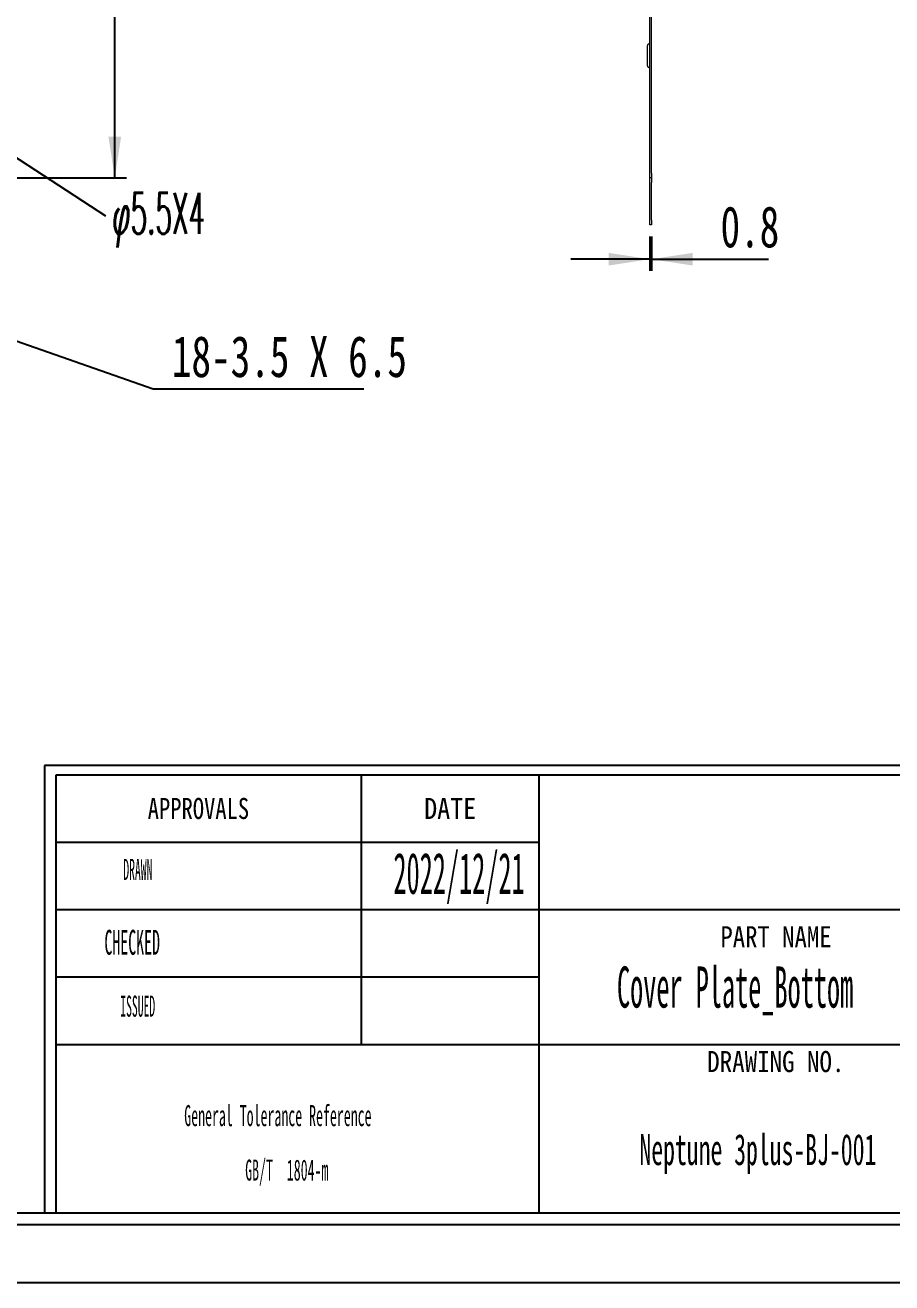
# Model space of a CAD drawing. Header units: millimetres. Extents: x 2 to 295, y 1 to 209.
# Drawn here: x 153.7 to 227.4, y 1.3 to 108.3 of the extents above; entities that cross this region are included whole.
import ezdxf

# ---------------------------------------------------------------- set-up
doc = ezdxf.new("R2010")
doc.units = ezdxf.units.MM
doc.layers.add('SLD-0', color=179, linetype='Continuous')
doc.styles.add('SLDTEXTSTYLE0', font='TXT', dxfattribs={"width": 0.56})
doc.styles.add('SLDTEXTSTYLE1', font='TXT', dxfattribs={"width": 0.469})
doc.styles.add('SLDTEXTSTYLE13', font='TXT', dxfattribs={"width": 0.7})
doc.styles.add('SLDTEXTSTYLE14', font='TXT', dxfattribs={"width": 0.469, "bigfont": 'bigfont'})
doc.styles.add('SLDTEXTSTYLE2', font='TXT', dxfattribs={"width": 0.484})
doc.styles.add('SLDTEXTSTYLE3', font='TXT', dxfattribs={"width": 0.40535})
doc.styles.add('SLDTEXTSTYLE6', font='TXT', dxfattribs={"width": 0.9075})
doc.styles.add('SLDTEXTSTYLE7', font='TXT', dxfattribs={"width": 0.870455})
doc.styles.add('SLDTEXTSTYLE8', font='TXT', dxfattribs={"width": 0.7865})
doc.styles.add('SLDTEXTSTYLE9', font='TXT', dxfattribs={"width": 0.862222})
doc.dimstyles.new('SLDDIMSTYLE2', dxfattribs={"dimtxt": 3.5, "dimasz": 3.5, "dimexe": 0, "dimexo": 0.0625, "dimgap": 0.875, "dimtad": 2, "dimlfac": 5, "dimrnd": 1e-09, "dimzin": 12, "dimdsep": 46, "dimtxsty": 'SLDTEXTSTYLE1', "dimsah": 1, "dimcen": 0.09, "dimadec": 0, "dimazin": 3, "dimtfac": 1, "dimtofl": 0, "dimtmove": 0, "dimatfit": 3, "dimfxl": 0, "dimfrac": 2, "dimtolj": 1, "dimtzin": 12, "dimarcsym": 0})
doc.dimstyles.new('SLDDIMSTYLE5', dxfattribs={"dimtxt": 3.5, "dimasz": 3.5, "dimexe": 0, "dimexo": 0.0625, "dimgap": 0.875, "dimtad": 0, "dimtih": 1, "dimtoh": 1, "dimdec": 1, "dimlfac": 5, "dimrnd": 1e-09, "dimzin": 12, "dimdsep": 46, "dimtxsty": 'SLDTEXTSTYLE1', "dimsah": 1, "dimcen": 0, "dimadec": 0, "dimazin": 3, "dimtfac": 1, "dimtofl": 0, "dimtmove": 0, "dimatfit": 3, "dimfxl": 0, "dimfrac": 2, "dimtolj": 1, "dimtzin": 12, "dimarcsym": 0})
doc.dimstyles.new('SLDDIMSTYLE7', dxfattribs={"dimtxt": 0.18, "dimasz": 3.5, "dimexe": 0, "dimexo": 0.0625, "dimgap": 0, "dimtad": 0, "dimtih": 1, "dimtoh": 1, "dimdec": 0, "dimrnd": 1e-09, "dimzin": 0, "dimdsep": 46, "dimtxsty": 'Standard', "dimsah": 1, "dimcen": 0.09, "dimadec": 0, "dimazin": 0, "dimtfac": 3.5, "dimtdec": 0, "dimtofl": 0, "dimtmove": 0, "dimatfit": 3, "dimfxl": 0, "dimfrac": 2, "dimtolj": 1, "dimtzin": 0, "dimarcsym": 0})
doc.dimstyles.new('SLDDIMSTYLE8', dxfattribs={"dimtxt": 3.5, "dimasz": 3.5, "dimexe": 0, "dimexo": 0.0625, "dimgap": 0.875, "dimtad": 2, "dimlfac": 5, "dimrnd": 1e-09, "dimdsep": 46, "dimtxsty": 'SLDTEXTSTYLE1', "dimsah": 1, "dimcen": 0.09, "dimadec": 0, "dimazin": 2, "dimtfac": 1, "dimtmove": 0, "dimatfit": 0, "dimfxl": 0, "dimfrac": 2, "dimtolj": 1, "dimtzin": 12, "dimarcsym": 0})

# ---------------------------------------------------------------- blocks, each defined once
blk = doc.blocks.new('SW_NOTE_1')
at = {"layer": 'SLD-0', "color": 0, "char_height": 1.7927, "attachment_point": 2, "style": 'SLDTEXTSTYLE2'}
for s, insert in [('General Tolerance Reference', (12.75, 2.31)), ('GB/T  1804-m', (13.51, -2.32))]:
    blk.add_mtext(s, dxfattribs=dict(at, insert=insert))
blk = doc.blocks.new('_D_21')
at = {"layer": 'SLD-0'}
for p, q in [((119.97, 93.03), (120.3, 92.92)), ((120.3, 92.92), (164.58, 77.37)), ((164.58, 77.37), (182.5, 77.37))]:
    blk.add_line(p, q, dxfattribs=at)
blk.add_solid([(120.3, 92.92), (123.42, 91.25), (123.78, 92.27)], dxfattribs=at)
at = {"layer": 'SLD-0', "insert": (166.17, 81.88), "char_height": 3.5, "attachment_point": 1, "style": 'SLDTEXTSTYLE13'}
blk.add_mtext('18-3.5 X 6.5', dxfattribs=at)
blk = doc.blocks.new('_D_43')
at = {"layer": 'SLD-0'}
for p, q in [((144.31, 167.33), (162.31, 167.33)), ((161.31, 95.33), (161.31, 167.33)), ((144.31, 95.33), (162.31, 95.33))]:
    blk.add_line(p, q, dxfattribs=at)
for points in [[(161.31, 167.33), (160.77, 163.83), (161.85, 163.83)], [(161.31, 95.33), (161.85, 98.83), (160.77, 98.83)]]:
    blk.add_solid(points, dxfattribs=at)
at = {"layer": 'SLD-0', "insert": (156.8, 128.63), "char_height": 3.5, "attachment_point": 1, "rotation": 90, "style": 'SLDTEXTSTYLE13'}
blk.add_mtext('360', dxfattribs=at)
blk = doc.blocks.new('SW_NOTE_2')
at = {"layer": 'SLD-0', "color": 0, "insert": (0.58, 1.95), "char_height": 3.5, "attachment_point": 1, "style": 'SLDTEXTSTYLE14'}
blk.add_mtext('\\M+183D35.5X4', dxfattribs=at)
blk = doc.blocks.new('_D_45')
at = {"layer": 'SLD-0'}
for p, q in [((206.83, 90.33), (206.83, 87.41)), ((206.99, 90.33), (206.99, 87.41)), ((206.83, 88.41), (200.1, 88.41)), ((206.83, 88.41), (206.99, 88.41)), ((206.99, 88.41), (216.93, 88.41))]:
    blk.add_line(p, q, dxfattribs=at)
for points in [[(206.83, 88.41), (203.33, 88.95), (203.33, 87.87)], [(206.99, 88.41), (210.49, 87.87), (210.49, 88.95)]]:
    blk.add_solid(points, dxfattribs=at)
at = {"layer": 'SLD-0', "insert": (212.85, 92.92), "char_height": 3.5, "attachment_point": 1, "style": 'SLDTEXTSTYLE13'}
blk.add_mtext('0.8', dxfattribs=at)

msp = doc.modelspace()

# ---------------------------------------------------------------- linework, layer by layer
at = {"color": 7, "linetype": 'Continuous', "lineweight": 15}
for p, q in [((206.8273, 95.7337), (206.8273, 125.9337)), ((206.9873, 95.7337), (206.9873, 125.9337)), ((206.6273, 105.7337), (206.6273, 106.6082)), ((206.7631, 106.7291), (206.6914, 106.7016)), ((206.6273, 104.8592), (206.6273, 105.7337)), ((206.6914, 104.7659), (206.7631, 104.7384)), ((206.8273, 95.3337), (206.8273, 95.7337)), ((206.9873, 95.3337), (206.8273, 95.3337)), ((206.8273, 94.9337), (206.8273, 95.3337)), ((206.9873, 95.7337), (206.9873, 95.3337)), ((206.9873, 95.3337), (206.9873, 94.9337)), ((206.8273, 91.7337), (206.8273, 94.9337)), ((206.9873, 91.7337), (206.9873, 94.9337)), ((206.8273, 91.3337), (206.8273, 91.7337)), ((206.9873, 91.3337), (206.8273, 91.3337)), ((206.9873, 91.7337), (206.9873, 91.3337))]:
    msp.add_line(p, q, dxfattribs=at)
for centre, start, end in [((206.7273, 106.6082), 111, 180), ((206.7273, 106.8225), 291, 0), ((206.7273, 104.8592), 180, 249), ((206.7273, 104.645), 0, 69)]:
    msp.add_arc(centre, 0.1, start, end, dxfattribs=at)
at = {"layer": 'SLD-0', "color": 179, "linetype": 'Continuous'}
for p, q in [((289.1814, 45.3294), (155.3299, 45.3294)), ((155.3299, 45.3294), (155.3299, 7.2189)), ((289.1814, 44.5061), (156.286, 44.5061)), ((156.286, 44.5061), (156.286, 7.2189)), ((182.2808, 44.5061), (182.2808, 21.5602)), ((197.3975, 44.5061), (197.3975, 7.2189)), ((197.3975, 38.7696), (156.286, 38.7696)), ((289.1814, 33.0331), (156.286, 33.0331)), ((197.3975, 27.2966), (156.286, 27.2966)), ((289.1814, 21.5602), (156.286, 21.5602))]:
    msp.add_line(p, q, dxfattribs=at)
at = {"layer": 'SLD-0'}
for p, q in [((289.1814, 7.2189), (12.6748, 7.2189)), ((295.1066, 1.2938), (1.5907, 1.2938))]:
    msp.add_line(p, q, dxfattribs=at)
at = {"layer": 'SLD-0', "color": 6, "linetype": 'Continuous'}
msp.add_line((290.1689, 6.2314), (11.6873, 6.2314), dxfattribs=at)

# ---------------------------------------------------------------- block references
at = {"layer": 'SLD-0'}
msp.add_blockref('SW_NOTE_2', (160.5337, 92.1135), dxfattribs=at)
at = {"layer": 'SLD-0', "color": 179}
msp.add_blockref('SW_NOTE_1', (162.4379, 14.1109), dxfattribs=at)

# ---------------------------------------------------------------- texts
at = {"layer": 'SLD-0', "color": 179, "attachment_point": 2}
for s, insert, char_height, style in [('APPROVALS', (168.4266, 42.5627), 1.79265, 'SLDTEXTSTYLE8'), ('DATE', (189.8496, 42.5627), 1.79265, 'SLDTEXTSTYLE6'), ('DRAWN', (163.2735, 37.3767), 1.79265, 'SLDTEXTSTYLE3'), ('CHECKED', (162.7925, 31.335), 2.11667, 'SLDTEXTSTYLE1'), ('PART NAME', (217.5708, 31.6454), 1.79265, 'SLDTEXTSTYLE9'), ('ISSUED', (163.2621, 25.7374), 1.79265, 'SLDTEXTSTYLE3'), ('DRAWING NO.', (217.5553, 21.0216), 1.792654, 'SLDTEXTSTYLE7')]:
    msp.add_mtext(s, dxfattribs=dict(at, insert=insert, char_height=char_height, style=style))
at = {"layer": 'SLD-0'}
for s, insert, char_height, attachment_point, style in [('2022/12/21', (185.0178, 37.8954), 3.5, 1, 'SLDTEXTSTYLE1'), ('Cover Plate_Bottom', (204.0398, 28.2182), 3.5, 1, 'SLDTEXTSTYLE1'), ('Neptune 3plus-BJ-001', (216.0296, 13.9643), 2.645833, 2, 'SLDTEXTSTYLE0')]:
    msp.add_mtext(s, dxfattribs=dict(at, insert=insert, char_height=char_height, attachment_point=attachment_point, style=style))

# ---------------------------------------------------------------- dimensions: what is measured, and where the dimension line sits
dim = msp.add_linear_dim(base=(161.3085, 167.3337), p1=(143.3085, 95.3337), p2=(143.3085, 167.3337), angle=90, dimstyle='SLDDIMSTYLE2', dxfattribs=at)
dim.commit()
dim.dimension.update_dxf_attribs({"geometry": '_D_43', "text_midpoint": (161.3085, 130.668), "dimtype": 160})
dim = msp.add_radius_dim(center=(119.9685034, 93.0337279), mpoint=(120.2987516, 92.9178136), text='18-<> X 6.5\\P', dimstyle='SLDDIMSTYLE5', override={"dimpost": '<>'}, dxfattribs=at)
dim.commit()
dim.dimension.update_dxf_attribs({"geometry": '_D_21', "text_midpoint": (174.3356594, 79.4079374), "dimtype": 164})
dim = msp.add_linear_dim(base=(206.9873, 88.4091), p1=(206.8273, 91.3337), p2=(206.9873, 91.3337), dimstyle='SLDDIMSTYLE8', dxfattribs=at)
dim.commit()
dim.dimension.update_dxf_attribs({"geometry": '_D_45', "text_midpoint": (214.8874, 88.4091), "dimtype": 160})

# ---------------------------------------------------------------- leaders
msp.add_leader([(140.1051, 105.3741), (160.5337, 92.1135)], dimstyle='SLDDIMSTYLE7', dxfattribs=at)

doc.saveas('drawing.dxf')
